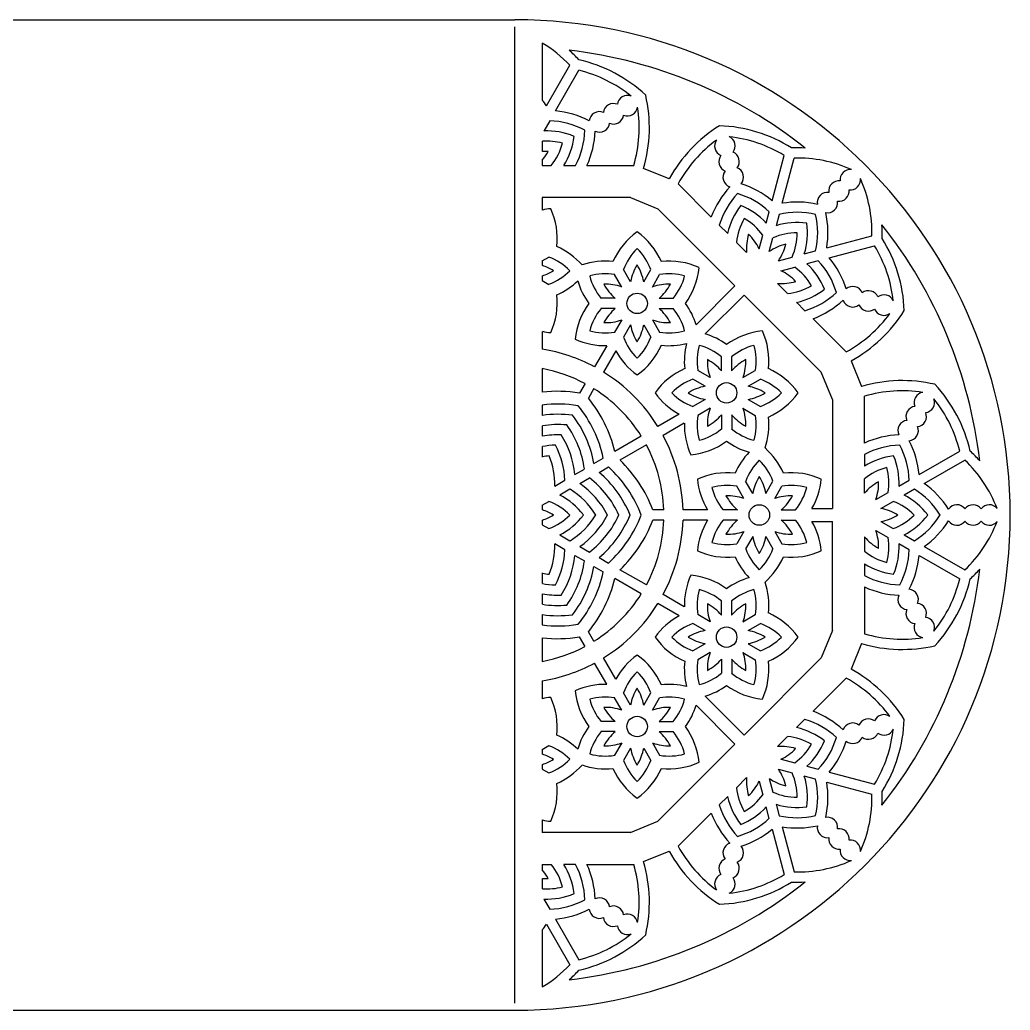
# Model space of a CAD drawing. Extents: x -96 to 194, y 205 to 350.
# Drawn here: x 49 to 194, y 204.6 to 349.6 of the extents above; entities that cross this region are included whole.
import ezdxf

# ---------------------------------------------------------------- set-up
doc = ezdxf.new("R2010")
doc.units = 0
doc.layers.get('0').update_dxf_attribs({"linetype": 'CONTINUOUS'})

msp = doc.modelspace()

# ---------------------------------------------------------------- linework, layer by layer
for p, q in [((-23.53, 349.61), (121.47, 349.61)), ((121.47, 205.65), (121.47, 348.58)), ((125.47, 346.21), (125.47, 337.83)), ((126.09, 337.03), (129.52, 342.97)), ((127.39, 336.28), (130.82, 342.22)), ((126.55, 334.83), (125.69, 333.33)), ((125.47, 331.82), (125.47, 330.32)), ((159.12, 323.13), (160.9, 329.76)), ((160.57, 322.75), (162.35, 329.37)), ((125.47, 329.07), (125.47, 328.28)), ((125.47, 328.28), (126.76, 328.28)), ((128.61, 328.28), (130.34, 328.28)), ((132.01, 328.28), (138.86, 328.28)), ((144.04, 326.31), (140.3, 327.86)), ((150.2, 320.74), (145.35, 325.59)), ((138.36, 323.6), (125.47, 323.6)), ((125.47, 323.6), (125.47, 321.75)), ((138.36, 323.6), (142.4, 321.92)), ((142.4, 321.92), (153.68, 310.64)), ((158.24, 319.85), (158.69, 321.52)), ((160.14, 321.13), (159.69, 319.46)), ((151.38, 319.56), (152.61, 318.34)), ((157.23, 316.06), (157.77, 318.07)), ((158.68, 315.67), (159.21, 317.68)), ((167.11, 316.21), (173.73, 317.99)), ((155.38, 315.56), (153.91, 317.03)), ((167.49, 314.77), (174.12, 316.54)), ((125.47, 314.32), (126.43, 314.88)), ((160.03, 314.32), (162.04, 314.85)), ((163.82, 315.33), (165.49, 315.78)), ((125.47, 314.32), (125.47, 313.62)), ((160.42, 312.87), (162.43, 313.41)), ((165.88, 314.33), (164.21, 313.88)), ((125.47, 312.13), (125.47, 311.43)), ((137.1, 310.49), (136.06, 312.3)), ((138.4, 311.24), (137.36, 313.04)), ((140.31, 311.24), (141.35, 313.04)), ((141.61, 310.49), (142.65, 312.3)), ((125.47, 311.43), (126.43, 310.88)), ((148, 304.96), (153.68, 310.64)), ((159.92, 311.02), (161.39, 309.55)), ((149.32, 303.64), (155, 309.32)), ((166.28, 298.04), (155, 309.32)), ((136.14, 308.84), (134.06, 308.84)), ((142.57, 308.84), (144.65, 308.84)), ((162.7, 308.25), (163.92, 307.02)), ((136.14, 307.34), (134.06, 307.34)), ((142.57, 307.34), (144.65, 307.34)), ((137.1, 305.68), (136.06, 303.88)), ((138.4, 304.93), (137.36, 303.13)), ((140.31, 304.93), (141.35, 303.13)), ((141.61, 305.68), (142.65, 303.88)), ((165.1, 305.84), (169.95, 300.99)), ((125.47, 304), (125.47, 301.39)), ((134.92, 301.9), (133.12, 298.79)), ((136.21, 301.15), (134.42, 298.04)), ((151.7, 298.21), (151.7, 300.29)), ((153.2, 298.21), (153.2, 300.29)), ((170.67, 299.68), (172.22, 295.94)), ((125.47, 298.54), (125.47, 295.09)), ((150.04, 297.25), (148.24, 298.29)), ((154.85, 297.25), (156.65, 298.29)), ((167.96, 294), (166.28, 298.04)), ((131.72, 296.35), (130.91, 294.96)), ((149.29, 295.95), (147.49, 296.99)), ((155.6, 295.95), (157.4, 296.99)), ((133.01, 295.61), (132.21, 294.21)), ((172.64, 287.65), (172.64, 294.5)), ((125.47, 293.2), (125.47, 291.69)), ((149.29, 294.04), (147.49, 293)), ((155.6, 294.04), (157.4, 293)), ((167.96, 294), (167.96, 278.05)), ((145.51, 291.86), (142.4, 290.06)), ((150.04, 292.74), (148.24, 291.7)), ((151.7, 291.78), (151.7, 289.7)), ((153.2, 291.78), (153.2, 289.7)), ((154.85, 292.74), (156.65, 291.7)), ((125.47, 290.17), (125.47, 288.66)), ((146.26, 290.56), (143.15, 288.76)), ((139.96, 288.65), (136.09, 286.42)), ((125.47, 287.13), (125.47, 285.6)), ((140.71, 287.36), (136.84, 285.12)), ((172.64, 285.98), (172.64, 284.25)), ((180.64, 283.03), (186.58, 286.46)), ((133.02, 284.65), (134.39, 285.44)), ((181.39, 281.73), (187.33, 285.16)), ((130.22, 283.03), (131.63, 283.84)), ((133.77, 283.35), (135.14, 284.14)), ((127.28, 281.33), (128.78, 282.19)), ((130.97, 281.73), (132.38, 282.55)), ((154.98, 279.52), (153.94, 281.32)), ((156.28, 280.27), (155.24, 282.07)), ((158.2, 280.27), (159.24, 282.07)), ((159.49, 279.52), (160.53, 281.32)), ((172.64, 280.32), (172.64, 282.4)), ((177.69, 281.33), (179.19, 282.19)), ((129.52, 280.9), (128.02, 280.03)), ((174.29, 279.37), (176.1, 280.41)), ((179.94, 280.9), (178.44, 280.03)), ((125.47, 278.56), (126.43, 279.11)), ((125.47, 278.56), (125.47, 277.86)), ((175.04, 278.07), (176.85, 279.11)), ((143.26, 277.86), (141.65, 277.86)), ((149.66, 277.86), (146.07, 277.86)), ((154.03, 277.86), (151.95, 277.86)), ((160.45, 277.86), (162.53, 277.86)), ((164.93, 278.05), (167.96, 278.05)), ((125.47, 276.36), (125.47, 275.67)), ((125.47, 275.67), (126.43, 275.11)), ((143.26, 276.36), (141.65, 276.36)), ((149.66, 276.36), (146.07, 276.36)), ((154.03, 276.36), (151.95, 276.36)), ((160.45, 276.36), (162.53, 276.36)), ((164.93, 276.17), (167.96, 276.17)), ((167.96, 260.22), (167.96, 276.17)), ((175.04, 276.15), (176.85, 275.11)), ((128.02, 274.19), (129.52, 273.33)), ((154.98, 274.7), (153.94, 272.9)), ((159.49, 274.7), (160.53, 272.9)), ((174.29, 274.86), (176.1, 273.82)), ((178.44, 274.19), (179.94, 273.33)), ((128.78, 272.03), (127.28, 272.89)), ((156.28, 273.95), (155.24, 272.15)), ((158.2, 273.95), (159.24, 272.15)), ((172.64, 273.9), (172.64, 271.82)), ((179.19, 272.03), (177.69, 272.89)), ((130.22, 271.19), (131.63, 270.38)), ((130.97, 272.49), (132.38, 271.68)), ((180.64, 271.19), (186.58, 267.77)), ((181.39, 272.49), (187.33, 269.06)), ((133.77, 270.87), (135.14, 270.08)), ((172.64, 269.98), (172.64, 268.24)), ((125.47, 268.62), (125.47, 267.09)), ((133.02, 269.58), (134.39, 268.78)), ((140.71, 266.87), (136.84, 269.1)), ((139.96, 265.57), (136.09, 267.8)), ((125.47, 265.57), (125.47, 264.05)), ((146.26, 263.66), (143.15, 265.46)), ((172.64, 266.57), (172.64, 259.72)), ((145.51, 262.37), (142.4, 264.16)), ((151.7, 262.44), (151.7, 264.52)), ((153.2, 262.44), (153.2, 264.52)), ((125.47, 262.53), (125.47, 261.02)), ((150.04, 261.48), (148.24, 262.52)), ((154.85, 261.48), (156.65, 262.52)), ((149.29, 260.18), (147.49, 261.22)), ((155.6, 260.18), (157.4, 261.22)), ((133.01, 258.62), (132.21, 260.01)), ((167.96, 260.22), (166.28, 256.18)), ((125.47, 259.14), (125.47, 255.68)), ((131.72, 257.87), (130.91, 259.26)), ((149.29, 258.27), (147.49, 257.23)), ((155.6, 258.27), (157.4, 257.23)), ((172.22, 258.28), (170.67, 254.54)), ((150.04, 256.97), (148.24, 255.93)), ((154.85, 256.97), (156.65, 255.93)), ((134.92, 252.32), (133.12, 255.43)), ((136.21, 253.07), (134.42, 256.18)), ((151.7, 256.02), (151.7, 253.93)), ((153.2, 256.02), (153.2, 253.93)), ((166.28, 256.18), (155, 244.9)), ((125.47, 252.83), (125.47, 250.22)), ((165.1, 248.38), (169.95, 253.23)), ((138.4, 249.29), (137.36, 251.09)), ((140.31, 249.29), (141.35, 251.09)), ((137.1, 248.54), (136.06, 250.34)), ((141.61, 248.54), (142.65, 250.34)), ((149.32, 250.58), (155, 244.9)), ((148, 249.26), (153.68, 243.58)), ((136.14, 246.88), (134.06, 246.88)), ((142.57, 246.88), (144.65, 246.88)), ((163.92, 247.2), (162.7, 245.98)), ((136.14, 245.39), (134.06, 245.39)), ((142.57, 245.39), (144.65, 245.39)), ((137.1, 243.73), (136.06, 241.93)), ((141.61, 243.73), (142.65, 241.93)), ((159.92, 243.2), (161.39, 244.67)), ((125.47, 242.79), (126.43, 243.34)), ((125.47, 242.79), (125.47, 242.09)), ((138.4, 242.98), (137.36, 241.18)), ((140.31, 242.98), (141.35, 241.18)), ((142.4, 232.3), (153.68, 243.58)), ((160.42, 241.35), (162.43, 240.81)), ((125.47, 240.6), (125.47, 239.9)), ((125.47, 239.9), (126.43, 239.35)), ((160.03, 239.91), (162.04, 239.37)), ((164.21, 240.34), (165.88, 239.89)), ((167.49, 239.46), (174.12, 237.68)), ((155.38, 238.66), (153.91, 237.19)), ((157.23, 238.16), (157.77, 236.15)), ((158.68, 238.55), (159.21, 236.54)), ((165.49, 238.44), (163.82, 238.89)), ((167.11, 238.01), (173.73, 236.24)), ((152.61, 235.89), (151.38, 234.66)), ((150.2, 233.48), (145.35, 228.63)), ((158.69, 232.7), (158.24, 234.37)), ((159.69, 234.76), (160.14, 233.09)), ((125.47, 232.47), (125.47, 230.63)), ((138.36, 230.63), (142.4, 232.3)), ((138.36, 230.63), (125.47, 230.63)), ((159.12, 231.09), (160.9, 224.47)), ((160.57, 231.48), (162.35, 224.85)), ((140.3, 226.36), (144.04, 227.91)), ((125.47, 225.94), (126.76, 225.94)), ((125.47, 225.94), (125.47, 225.16)), ((130.34, 225.94), (128.61, 225.94)), ((132.01, 225.94), (138.86, 225.94)), ((125.47, 223.91), (125.47, 222.4)), ((125.69, 220.89), (126.55, 219.39)), ((127.39, 217.94), (130.82, 212)), ((125.47, 216.39), (125.47, 208.01)), ((126.09, 217.19), (129.52, 211.26)), ((-23.53, 204.61), (121.47, 204.61))]:
    msp.add_line(p, q)
for centre in [(139.35, 308.09), (152.45, 294.99), (157.24, 277.11), (152.45, 259.23), (139.35, 246.14)]:
    msp.add_circle(centre, 1.5)
for centre, radius, start, end in [((121.47, 277.11), 72.5, 270, 90), ((115.28, 329.34), 19.7, 43.7356, 58.863), ((115.28, 329.34), 21.2, 42.8059, 48.1975), ((121.47, 277.11), 68.5, 51.6594, 83.3406), ((126.14, 323.08), 21.2, 46.9706, 77.1941), ((126.14, 323.08), 19.7, 51.245, 76.2644), ((137.94, 337.04), 1.5, 69.4259, 172.3121), ((119.95, 333.8), 21.2, 343.7356, 13.0294), ((115.28, 329.34), 13.26, 35.4112, 39.8038), ((135.89, 335.85), 1.5, 67.6879, 172.3121), ((137.94, 337.04), 1.5, 247.6879, 350.5741), ((119.95, 333.8), 19.7, 343.7356, 8.755), ((126.14, 323.08), 13.26, 62.0857, 84.5888), ((133.84, 334.67), 1.5, 67.6879, 175.1369), ((135.89, 335.85), 1.5, 247.6879, 352.3121), ((126.14, 323.08), 11.76, 61.7382, 87.9752), ((133.84, 334.67), 1.5, 244.8631, 352.3121), ((162.63, 316.12), 21.2, 121.9706, 151.2644), ((150.67, 312.91), 21.2, 57.8059, 88.0294), ((126.14, 323.08), 10.27, 67.0706, 92.5163), ((119.95, 333.8), 10.27, 327.4837, 352.9294), ((119.95, 333.8), 11.76, 332.0248, 358.2618), ((119.95, 333.8), 13.26, 335.4112, 357.9143), ((150.67, 312.91), 19.7, 58.7356, 83.755), ((152.2, 331.14), 1.5, 322.6879, 65.5741), ((126.14, 323.08), 8.77, 74.8933, 94.3628), ((119.95, 333.8), 8.77, 320.9957, 345.1067), ((162.63, 316.12), 19.7, 126.245, 151.2644), ((152.2, 331.14), 1.5, 144.4259, 247.3121), ((162.78, 309.67), 21.2, 86.8025, 92.1941), ((126.14, 323.08), 7.27, 88.3448, 95.2641), ((119.95, 333.8), 7.27, 319.4179, 331.6552), ((152.81, 328.85), 1.5, 142.6879, 247.3121), ((152.81, 328.85), 1.5, 322.6879, 67.3121), ((162.78, 309.67), 19.7, 66.245, 91.2644), ((153.42, 326.56), 1.5, 319.8631, 67.3121), ((170.57, 326.21), 1.5, 84.4259, 187.3121), ((153.42, 326.56), 1.5, 142.6879, 250.1369), ((170.57, 326.21), 1.5, 262.6879, 5.5741), ((154.03, 318.42), 19.7, 358.7356, 23.755), ((162.63, 316.12), 13.26, 137.0857, 159.5888), ((150.67, 312.91), 13.26, 50.4112, 72.9143), ((168.9, 324.54), 1.5, 82.6879, 187.3121), ((162.63, 316.12), 11.76, 136.7382, 162.9752), ((150.67, 312.91), 11.76, 47.0248, 73.2618), ((167.22, 322.86), 1.5, 82.6879, 190.1369), ((168.9, 324.54), 1.5, 262.6879, 7.3121), ((127.74, 311.36), 10.64, 95.562, 102.3029), ((117.02, 317.55), 10.64, 353.913, 24.438), ((162.63, 316.12), 10.27, 142.0706, 167.5163), ((150.67, 312.91), 10.27, 42.4837, 67.9294), ((162.78, 309.67), 13.26, 77.0857, 99.5888), ((167.22, 322.86), 1.5, 259.8631, 7.3121), ((162.63, 316.12), 8.77, 149.8933, 174.0043), ((150.67, 312.91), 8.77, 35.9957, 60.1067), ((162.78, 309.67), 11.76, 76.7382, 102.9752), ((154.03, 318.42), 11.76, 347.0248, 13.2618), ((154.03, 318.42), 13.26, 350.4112, 12.9143), ((162.78, 309.67), 10.27, 82.0706, 107.5163), ((154.03, 318.42), 10.27, 342.4837, 7.9294), ((154.03, 318.42), 21.2, 357.8059, 3.1975), ((121.47, 277.11), 68.5, 6.6594, 38.3406), ((145.54, 309.9), 10.64, 125.562, 156.087), ((133.17, 309.9), 10.64, 23.913, 54.438), ((162.63, 316.12), 7.27, 163.3448, 184.382), ((150.67, 312.91), 7.27, 25.618, 46.6552), ((162.78, 309.67), 8.77, 89.8933, 114.0043), ((154.03, 318.42), 8.77, 335.9957, 0.1067), ((157.27, 306.31), 21.2, 1.9706, 32.1941), ((123.29, 306.69), 10.64, 41.3146, 66.087), ((145.54, 309.9), 8.77, 134.8933, 159.0043), ((133.17, 309.9), 8.77, 20.9957, 45.1067), ((162.78, 309.67), 7.27, 103.3448, 124.382), ((154.03, 318.42), 7.27, 325.618, 346.6552), ((157.27, 306.31), 19.7, 6.245, 31.2644), ((123.29, 306.69), 8.77, 44.8933, 69.0043), ((157.27, 306.31), 13.26, 17.0857, 39.5888), ((123.29, 306.69), 7.27, 58.3448, 72.5188), ((134.69, 303.64), 10.64, 83.913, 108.6854), ((145.54, 309.9), 7.27, 148.3448, 169.382), ((133.17, 309.9), 7.27, 10.618, 31.6552), ((144.02, 303.64), 10.64, 65.562, 96.087), ((137.83, 314.35), 10.64, 323.913, 354.438), ((157.27, 306.31), 8.77, 29.8933, 54.0043), ((157.27, 306.31), 10.27, 22.0706, 47.5163), ((157.27, 306.31), 11.76, 16.7382, 42.9752), ((123.29, 319.07), 7.27, 287.4812, 301.6552), ((123.29, 319.07), 8.77, 290.9957, 315.1067), ((134.69, 303.64), 8.77, 80.9957, 105.1067), ((140.88, 314.35), 8.77, 194.8933, 219.0043), ((144.02, 303.64), 8.77, 74.8933, 99.0043), ((137.83, 314.35), 8.77, 320.9957, 345.1067), ((157.27, 306.31), 7.27, 43.3448, 64.382), ((123.29, 319.07), 10.64, 293.913, 313.8352), ((140.88, 314.35), 10.64, 196.1648, 216.087), ((134.69, 303.64), 7.27, 70.618, 91.6552), ((140.88, 314.35), 7.27, 208.3448, 229.382), ((144.02, 303.64), 7.27, 88.3448, 109.382), ((137.83, 314.35), 7.27, 310.618, 331.6552), ((160.48, 318.27), 7.27, 265.618, 286.6552), ((160.48, 318.27), 8.77, 275.9957, 300.1067), ((170.92, 309.06), 1.5, 22.6879, 130.1369), ((117.02, 308.21), 10.64, 335.562, 6.087), ((160.48, 318.27), 10.27, 282.4837, 307.9294), ((160.48, 318.27), 11.76, 287.0248, 313.2618), ((173.21, 308.45), 1.5, 22.6879, 127.3121), ((175.5, 307.84), 1.5, 24.4259, 127.3121), ((140.88, 301.82), 10.64, 143.913, 174.438), ((137.83, 301.82), 10.64, 17.1835, 36.087), ((160.48, 318.27), 13.26, 290.4112, 312.9143), ((170.92, 309.06), 1.5, 199.8631, 307.3121), ((173.21, 308.45), 1.5, 202.6879, 307.3121), ((140.88, 301.82), 8.77, 140.9957, 165.1067), ((140.88, 301.82), 7.27, 130.618, 151.6552), ((137.83, 301.82), 7.27, 28.3448, 49.382), ((137.83, 301.82), 8.77, 14.8933, 39.0043), ((160.48, 318.27), 19.7, 298.7356, 323.755), ((160.48, 318.27), 21.2, 298.7356, 328.0294), ((175.5, 307.84), 1.5, 202.6879, 305.5741), ((134.69, 312.54), 7.27, 268.3448, 289.382), ((145.54, 306.27), 7.27, 190.618, 211.6552), ((133.17, 306.27), 7.27, 328.3448, 349.382), ((144.02, 312.54), 7.27, 250.618, 271.6552), ((127.74, 314.4), 10.64, 257.6971, 264.438), ((134.69, 312.54), 8.77, 254.8933, 279.0043), ((145.54, 306.27), 8.77, 200.9957, 225.1067), ((133.17, 306.27), 8.77, 314.8933, 339.0043), ((144.02, 312.54), 8.77, 260.9957, 285.1067), ((146.18, 293.47), 10.64, 53.913, 72.8165), ((158.71, 293.47), 10.64, 95.562, 126.087), ((148, 299.66), 10.64, 353.913, 24.438), ((134.69, 312.54), 10.64, 245.562, 271.2397), ((133.17, 306.27), 10.64, 305.562, 336.087), ((144.02, 312.54), 10.64, 263.913, 283.8352), ((156.9, 299.66), 10.64, 166.1648, 186.087), ((156.9, 299.66), 8.77, 164.8933, 189.0043), ((146.18, 293.47), 8.77, 50.9957, 75.1067), ((158.71, 293.47), 8.77, 104.8933, 129.0043), ((148, 299.66), 8.77, 350.9957, 15.1067), ((121.47, 277.11), 24.61, 61.7441, 80.6457), ((145.54, 306.27), 10.64, 208.7603, 234.438), ((156.9, 299.66), 7.27, 178.3448, 199.382), ((146.18, 293.47), 7.27, 40.618, 61.6552), ((158.71, 293.47), 7.27, 118.3448, 139.382), ((148, 299.66), 7.27, 340.618, 1.6552), ((121.47, 277.11), 21.8, 61.9689, 79.4275), ((121.47, 277.11), 24.61, 31.7441, 58.2559), ((150.63, 288.81), 10.64, 113.913, 144.438), ((154.26, 288.81), 10.64, 35.562, 66.087), ((150.63, 288.81), 8.77, 110.9957, 135.1067), ((150.63, 288.81), 7.27, 100.618, 121.6552), ((154.26, 288.81), 7.27, 58.3448, 79.382), ((154.26, 288.81), 8.77, 44.8933, 69.0043), ((178.16, 275.59), 21.2, 76.9706, 106.2644), ((167.44, 281.78), 21.2, 12.8059, 43.0294), ((127.74, 275.59), 19.63, 80.6972, 96.633), ((121.47, 277.11), 21.8, 31.9689, 58.0311), ((150.63, 301.18), 10.64, 215.562, 241.2397), ((150.63, 301.18), 8.77, 224.8933, 249.0043), ((150.63, 301.18), 7.27, 238.3448, 259.382), ((154.26, 301.18), 7.27, 280.618, 301.6552), ((154.26, 301.18), 8.77, 290.9957, 315.1067), ((154.26, 301.18), 10.64, 293.913, 324.438), ((178.16, 275.59), 19.7, 81.245, 106.2644), ((181.4, 293.59), 1.5, 99.4259, 202.3121), ((127.74, 275.59), 17.76, 80.3967, 97.3361), ((117.02, 281.78), 17.76, 11.8933, 39.6033), ((117.02, 281.78), 19.63, 13.6718, 39.3028), ((180.21, 291.53), 1.5, 97.6879, 202.3121), ((181.4, 293.59), 1.5, 277.6879, 20.5741), ((167.44, 281.78), 19.7, 13.7356, 38.755), ((127.74, 275.59), 16.26, 82.3728, 98.0163), ((117.02, 281.78), 16.26, 10.1583, 37.6272), ((156.9, 290.33), 8.77, 170.9957, 195.1067), ((156.9, 290.33), 7.27, 160.618, 181.6552), ((146.18, 296.52), 7.27, 298.3448, 319.382), ((158.71, 296.52), 7.27, 220.618, 241.6552), ((148, 290.33), 7.27, 358.3448, 19.382), ((148, 290.33), 8.77, 344.8933, 9.0043), ((148, 290.33), 10.64, 341.3146, 6.087), ((180.21, 291.53), 1.5, 277.6879, 22.3121), ((127.74, 275.59), 14.76, 84.788, 98.8361), ((117.02, 281.78), 14.76, 8.0454, 35.212), ((156.9, 290.33), 10.64, 178.7603, 204.438), ((179.03, 289.48), 1.5, 97.6879, 205.1369), ((179.03, 289.48), 1.5, 274.8631, 22.3121), ((127.74, 275.59), 13.26, 87.8151, 99.8436), ((117.02, 281.78), 13.26, 5.4112, 32.1849), ((121.47, 277.11), 24.61, 1.7441, 28.2559), ((146.18, 296.52), 8.77, 284.8933, 309.0043), ((158.71, 296.52), 8.77, 230.9957, 255.1067), ((178.16, 275.59), 13.26, 92.0857, 114.5888), ((127.74, 275.59), 11.76, 91.7382, 101.1122), ((117.02, 281.78), 11.76, 2.0248, 28.2618), ((121.47, 277.11), 21.8, 1.9689, 28.0311), ((146.18, 296.52), 10.64, 275.562, 306.087), ((158.71, 296.52), 10.64, 233.913, 253.8352), ((178.16, 275.59), 11.76, 91.7382, 117.9752), ((167.44, 281.78), 11.76, 2.0248, 28.2618), ((167.44, 281.78), 13.26, 5.4112, 27.9143), ((127.74, 275.59), 10.27, 97.0706, 102.7592), ((117.02, 281.78), 10.27, 357.4837, 22.9294), ((163.43, 278.93), 10.64, 136.1648, 156.087), ((151.05, 278.93), 10.64, 23.913, 48.6854), ((178.16, 275.59), 10.27, 97.0706, 122.5163), ((167.44, 281.78), 10.27, 357.4837, 22.9294), ((173.7, 270.92), 21.2, 41.8025, 47.1941), ((123.29, 270.92), 19.63, 20.6972, 46.3282), ((163.43, 278.93), 8.77, 134.8933, 159.0043), ((151.05, 278.93), 8.77, 20.9957, 45.1067), ((173.7, 270.92), 19.7, 21.245, 46.2644), ((123.29, 270.92), 16.26, 22.3728, 49.8417), ((123.29, 270.92), 17.76, 20.3967, 48.1067), ((152.57, 272.66), 10.64, 83.913, 114.438), ((161.91, 272.66), 10.64, 65.562, 96.087), ((178.16, 275.59), 8.77, 104.8933, 129.0043), ((167.44, 281.78), 8.77, 350.9957, 15.1067), ((123.29, 270.92), 13.26, 27.8151, 54.5888), ((123.29, 270.92), 14.76, 24.788, 51.9546), ((158.76, 283.38), 10.64, 185.562, 211.2397), ((152.57, 272.66), 8.77, 80.9957, 105.1067), ((163.43, 278.93), 7.27, 148.3448, 169.382), ((151.05, 278.93), 7.27, 10.618, 31.6552), ((161.91, 272.66), 8.77, 74.8933, 99.0043), ((155.72, 283.38), 10.64, 329.9324, 354.438), ((178.16, 275.59), 7.27, 118.3448, 139.382), ((167.44, 281.78), 7.27, 340.618, 1.6552), ((173.7, 270.92), 13.26, 32.0857, 54.5888), ((123.29, 270.92), 10.27, 37.0706, 62.5163), ((123.29, 270.92), 11.76, 31.7382, 57.9752), ((158.76, 283.38), 8.77, 194.8933, 219.0043), ((158.76, 283.38), 7.27, 208.3448, 229.382), ((152.57, 272.66), 7.27, 70.618, 91.6552), ((161.91, 272.66), 7.27, 88.3448, 109.382), ((155.72, 283.38), 7.27, 310.618, 331.6552), ((155.72, 283.38), 8.77, 320.9957, 345.1067), ((173.7, 270.92), 10.27, 37.0706, 62.5163), ((173.7, 270.92), 11.76, 31.7382, 57.9752), ((123.29, 270.92), 8.77, 44.8933, 69.0043), ((173.7, 270.92), 8.77, 44.8933, 69.0043), ((186.17, 277.11), 1.5, 37.6879, 145.1369), ((188.54, 277.11), 1.5, 37.6879, 142.3121), ((190.91, 277.11), 1.5, 39.4259, 142.3121), ((123.29, 270.92), 7.27, 58.3448, 72.5188), ((123.29, 283.3), 7.27, 287.4812, 301.6552), ((123.29, 283.3), 8.77, 290.9957, 315.1067), ((123.29, 283.3), 10.27, 297.4837, 322.9294), ((123.29, 283.3), 11.76, 302.0248, 328.2618), ((123.29, 283.3), 13.26, 305.4112, 332.1849), ((123.29, 283.3), 14.76, 308.0454, 335.212), ((123.29, 283.3), 16.26, 310.1583, 337.6272), ((123.29, 283.3), 17.76, 311.8933, 339.6033), ((173.7, 270.92), 7.27, 58.3448, 79.382), ((173.7, 283.3), 7.27, 280.618, 301.6552), ((173.7, 283.3), 8.77, 290.9957, 315.1067), ((173.7, 283.3), 10.27, 297.4837, 322.9294), ((173.7, 283.3), 11.76, 302.0248, 328.2618), ((123.29, 283.3), 19.63, 313.6718, 339.3028), ((121.47, 277.11), 21.8, 331.9689, 358.0311), ((121.47, 277.11), 24.61, 331.7441, 358.2559), ((158.76, 270.84), 10.64, 148.7603, 174.438), ((158.76, 270.84), 8.77, 140.9957, 165.1067), ((158.76, 270.84), 7.27, 130.618, 151.6552), ((155.72, 270.84), 7.27, 28.3448, 49.382), ((155.72, 270.84), 8.77, 14.8933, 39.0043), ((155.72, 270.84), 10.64, 5.562, 30.0676), ((173.7, 283.3), 13.26, 305.4112, 327.9143), ((186.17, 277.11), 1.5, 214.8631, 322.3121), ((173.7, 283.3), 19.7, 313.7356, 338.755), ((188.54, 277.11), 1.5, 217.6879, 322.3121), ((190.91, 277.11), 1.5, 217.6879, 320.5741), ((152.57, 281.56), 7.27, 268.3448, 289.382), ((161.91, 281.56), 7.27, 250.618, 271.6552), ((167.44, 272.44), 7.27, 358.3448, 19.382), ((117.02, 272.44), 10.27, 337.0706, 2.5163), ((152.57, 281.56), 8.77, 254.8933, 279.0043), ((163.43, 275.29), 7.27, 190.618, 211.6552), ((151.05, 275.29), 7.27, 328.3448, 349.382), ((161.91, 281.56), 8.77, 260.9957, 285.1067), ((178.16, 278.63), 7.27, 220.618, 241.6552), ((167.44, 272.44), 8.77, 344.8933, 9.0043), ((167.44, 272.44), 10.27, 337.0706, 2.5163), ((117.02, 272.44), 11.76, 331.7382, 357.9752), ((117.02, 272.44), 13.26, 327.8151, 354.5888), ((152.57, 281.56), 10.64, 245.562, 276.087), ((163.43, 275.29), 8.77, 200.9957, 225.1067), ((151.05, 275.29), 8.77, 314.8933, 339.0043), ((161.91, 281.56), 10.64, 263.913, 294.438), ((178.16, 278.63), 8.77, 230.9957, 255.1067), ((167.44, 272.44), 11.76, 331.7382, 357.9752), ((167.44, 272.44), 13.26, 332.0857, 354.5888), ((117.02, 272.44), 14.76, 324.788, 351.9546), ((163.43, 275.29), 10.64, 203.913, 223.8352), ((151.05, 275.29), 10.64, 311.3146, 336.087), ((178.16, 278.63), 10.27, 237.4837, 262.9294), ((127.74, 278.63), 10.27, 257.2408, 262.9294), ((117.02, 272.44), 16.26, 322.3728, 349.8417), ((117.02, 272.44), 17.76, 320.3967, 348.1067), ((156.9, 263.89), 10.64, 155.562, 181.2397), ((146.18, 257.71), 10.64, 53.913, 84.438), ((121.47, 277.11), 68.5, 321.6594, 353.3406), ((173.7, 283.3), 21.2, 312.8059, 318.1975), ((127.74, 278.63), 11.76, 258.8878, 268.2618), ((117.02, 272.44), 19.63, 320.6972, 346.3282), ((158.71, 257.71), 10.64, 106.1648, 126.087), ((148, 263.89), 10.64, 353.913, 18.6854), ((178.16, 278.63), 11.76, 242.0248, 268.2618), ((167.44, 272.44), 19.7, 321.245, 346.2644), ((167.44, 272.44), 21.2, 316.9706, 347.1941), ((127.74, 278.63), 13.26, 260.1564, 272.1849), ((121.47, 277.11), 21.8, 301.9689, 328.0311), ((156.9, 263.89), 8.77, 164.8933, 189.0043), ((146.18, 257.71), 8.77, 50.9957, 75.1067), ((158.71, 257.71), 8.77, 104.8933, 129.0043), ((148, 263.89), 8.77, 350.9957, 15.1067), ((178.16, 278.63), 13.26, 245.4112, 267.9143), ((179.03, 264.74), 1.5, 154.8631, 262.3121), ((179.03, 264.74), 1.5, 337.6879, 85.1369), ((127.74, 278.63), 14.76, 261.1639, 275.212), ((121.47, 277.11), 24.61, 301.7441, 328.2559), ((156.9, 263.89), 7.27, 178.3448, 199.382), ((146.18, 257.71), 7.27, 40.618, 61.6552), ((158.71, 257.71), 7.27, 118.3448, 139.382), ((148, 263.89), 7.27, 340.618, 1.6552), ((180.21, 262.69), 1.5, 337.6879, 82.3121), ((127.74, 278.63), 16.26, 261.9837, 277.6272), ((154.26, 253.04), 10.64, 35.562, 66.087), ((180.21, 262.69), 1.5, 157.6879, 262.3121), ((127.74, 278.63), 17.76, 262.6639, 279.6033), ((150.63, 253.04), 10.64, 118.7603, 144.438), ((150.63, 253.04), 8.77, 110.9957, 135.1067), ((154.26, 253.04), 8.77, 44.8933, 69.0043), ((181.4, 260.64), 1.5, 157.6879, 260.5741), ((181.4, 260.64), 1.5, 339.4259, 82.3121), ((150.63, 253.04), 7.27, 100.618, 121.6552), ((154.26, 253.04), 7.27, 58.3448, 79.382), ((178.16, 278.63), 19.7, 253.7356, 278.755), ((127.74, 278.63), 19.63, 263.367, 279.3028), ((150.63, 265.42), 10.64, 215.562, 246.087), ((150.63, 265.42), 8.77, 224.8933, 249.0043), ((150.63, 265.42), 7.27, 238.3448, 259.382), ((154.26, 265.42), 7.27, 280.618, 301.6552), ((154.26, 265.42), 8.77, 290.9957, 315.1067), ((154.26, 265.42), 10.64, 293.913, 324.438), ((178.16, 278.63), 21.2, 253.7356, 283.0294), ((121.47, 277.11), 21.8, 280.5725, 298.0311), ((156.9, 254.56), 7.27, 160.618, 181.6552), ((148, 254.56), 7.27, 358.3448, 19.382), ((121.47, 277.11), 24.61, 279.3543, 298.2559), ((145.54, 247.95), 10.64, 125.562, 151.2397), ((133.17, 247.95), 10.64, 23.913, 54.438), ((156.9, 254.56), 10.64, 173.913, 193.8352), ((156.9, 254.56), 8.77, 170.9957, 195.1067), ((146.18, 260.75), 7.27, 298.3448, 319.382), ((158.71, 260.75), 7.27, 220.618, 241.6552), ((148, 254.56), 8.77, 344.8933, 9.0043), ((148, 254.56), 10.64, 335.562, 6.087), ((145.54, 247.95), 8.77, 134.8933, 159.0043), ((133.17, 247.95), 8.77, 20.9957, 45.1067), ((146.18, 260.75), 8.77, 284.8933, 309.0043), ((158.71, 260.75), 8.77, 230.9957, 255.1067), ((160.48, 235.95), 21.2, 31.9706, 61.2644), ((134.69, 241.68), 10.64, 88.7603, 114.438), ((144.02, 241.68), 10.64, 76.1648, 96.087), ((160.48, 235.95), 19.7, 36.245, 61.2644), ((140.88, 252.4), 10.64, 185.562, 216.087), ((145.54, 247.95), 7.27, 148.3448, 169.382), ((133.17, 247.95), 7.27, 10.618, 31.6552), ((146.18, 260.75), 10.64, 287.1835, 306.087), ((158.71, 260.75), 10.64, 233.913, 264.438), ((127.74, 239.82), 10.64, 95.562, 102.3029), ((117.02, 246.01), 10.64, 353.913, 24.438), ((134.69, 241.68), 8.77, 80.9957, 105.1067), ((140.88, 252.4), 8.77, 194.8933, 219.0043), ((144.02, 241.68), 8.77, 74.8933, 99.0043), ((137.83, 252.4), 8.77, 320.9957, 345.1067), ((134.69, 241.68), 7.27, 70.618, 91.6552), ((140.88, 252.4), 7.27, 208.3448, 229.382), ((144.02, 241.68), 7.27, 88.3448, 109.382), ((137.83, 252.4), 7.27, 310.618, 331.6552), ((137.83, 252.4), 10.64, 323.913, 342.8165), ((160.48, 235.95), 13.26, 47.0857, 69.5888), ((160.48, 235.95), 11.76, 46.7382, 72.9752), ((170.92, 245.16), 1.5, 52.6879, 160.1369), ((173.21, 245.77), 1.5, 52.6879, 157.3121), ((175.5, 246.38), 1.5, 54.4259, 157.3121), ((157.27, 247.91), 21.2, 327.8059, 358.0294), ((140.88, 239.87), 10.64, 143.913, 163.8352), ((140.88, 239.87), 8.77, 140.9957, 165.1067), ((140.88, 239.87), 7.27, 130.618, 151.6552), ((137.83, 239.87), 7.27, 28.3448, 49.382), ((137.83, 239.87), 8.77, 14.8933, 39.0043), ((137.83, 239.87), 10.64, 5.562, 36.087), ((160.48, 235.95), 10.27, 52.0706, 77.5163), ((173.21, 245.77), 1.5, 232.6879, 337.3121), ((157.27, 247.91), 19.7, 328.7356, 353.755), ((175.5, 246.38), 1.5, 232.6879, 335.5741), ((123.29, 235.15), 10.64, 46.1648, 66.087), ((134.69, 250.59), 7.27, 268.3448, 289.382), ((144.02, 250.59), 7.27, 250.618, 271.6552), ((160.48, 235.95), 8.77, 59.8933, 84.0043), ((157.27, 247.91), 10.27, 312.4837, 337.9294), ((157.27, 247.91), 11.76, 317.0248, 343.2618), ((157.27, 247.91), 13.26, 320.4112, 342.9143), ((170.92, 245.16), 1.5, 229.8631, 337.3121), ((123.29, 235.15), 8.77, 44.8933, 69.0043), ((145.54, 244.32), 7.27, 190.618, 211.6552), ((133.17, 244.32), 7.27, 328.3448, 349.382), ((160.48, 235.95), 7.27, 73.3448, 94.382), ((157.27, 247.91), 7.27, 295.618, 316.6552), ((157.27, 247.91), 8.77, 305.9957, 330.1067), ((123.29, 235.15), 7.27, 58.3448, 72.5188), ((123.29, 247.53), 7.27, 287.4812, 301.6552), ((123.29, 247.53), 8.77, 290.9957, 315.1067), ((134.69, 250.59), 8.77, 254.8933, 279.0043), ((145.54, 244.32), 8.77, 200.9957, 225.1067), ((133.17, 244.32), 8.77, 314.8933, 339.0043), ((144.02, 250.59), 8.77, 260.9957, 285.1067), ((144.02, 250.59), 10.64, 263.913, 294.438), ((123.29, 247.53), 10.64, 293.913, 318.6854), ((134.69, 250.59), 10.64, 251.3146, 276.087), ((145.54, 244.32), 10.64, 203.913, 234.438), ((133.17, 244.32), 10.64, 305.562, 336.087), ((154.03, 235.8), 7.27, 13.3448, 34.382), ((154.03, 235.8), 8.77, 359.8933, 24.0043), ((117.02, 236.68), 10.64, 335.562, 6.087), ((162.63, 238.1), 7.27, 175.618, 196.6552), ((150.67, 241.31), 7.27, 313.3448, 334.382), ((162.78, 244.55), 7.27, 235.618, 256.6552), ((154.03, 235.8), 10.27, 352.0706, 17.5163), ((154.03, 235.8), 11.76, 346.7382, 12.9752), ((154.03, 235.8), 13.26, 347.0857, 9.5888), ((162.63, 238.1), 8.77, 185.9957, 210.1067), ((162.78, 244.55), 8.77, 245.9957, 270.1067), ((154.03, 235.8), 21.2, 356.8025, 2.1941), ((162.63, 238.1), 10.27, 192.4837, 217.9294), ((150.67, 241.31), 8.77, 299.8933, 324.0043), ((154.03, 235.8), 19.7, 336.245, 1.2644), ((162.63, 238.1), 13.26, 200.4112, 222.9143), ((162.63, 238.1), 11.76, 197.0248, 223.2618), ((150.67, 241.31), 10.27, 292.0706, 317.5163), ((162.78, 244.55), 10.27, 252.4837, 277.9294), ((127.74, 242.86), 10.64, 257.6971, 264.438), ((150.67, 241.31), 11.76, 286.7382, 312.9752), ((162.78, 244.55), 11.76, 257.0248, 283.2618), ((167.22, 231.36), 1.5, 352.6879, 100.1369), ((150.67, 241.31), 13.26, 287.0857, 309.5888), ((162.78, 244.55), 13.26, 260.4112, 282.9143), ((167.22, 231.36), 1.5, 169.8631, 277.3121), ((168.9, 229.69), 1.5, 352.6879, 97.3121), ((168.9, 229.69), 1.5, 172.6879, 277.3121), ((170.57, 228.01), 1.5, 354.4259, 97.3121), ((162.63, 238.1), 21.2, 208.7356, 238.0294), ((162.63, 238.1), 19.7, 208.7356, 233.755), ((153.42, 227.67), 1.5, 109.8631, 217.3121), ((153.42, 227.67), 1.5, 292.6879, 40.1369), ((170.57, 228.01), 1.5, 172.6879, 275.5741), ((119.95, 220.43), 21.2, 346.9706, 16.2644), ((152.81, 225.38), 1.5, 112.6879, 217.3121), ((152.81, 225.38), 1.5, 292.6879, 37.3121), ((162.78, 244.55), 19.7, 268.7356, 293.755), ((119.95, 220.43), 7.27, 28.3448, 40.5821), ((119.95, 220.43), 8.77, 14.8933, 39.0043), ((119.95, 220.43), 10.27, 7.0706, 32.5163), ((119.95, 220.43), 11.76, 1.7382, 27.9752), ((119.95, 220.43), 13.26, 2.0857, 24.5888), ((119.95, 220.43), 19.7, 351.245, 16.2644), ((126.14, 231.14), 7.27, 264.7359, 271.6552), ((121.47, 277.11), 68.5, 276.6594, 308.3406), ((152.2, 223.09), 1.5, 112.6879, 215.5741), ((150.67, 241.31), 21.2, 271.9706, 302.1941), ((150.67, 241.31), 19.7, 276.245, 301.2644), ((152.2, 223.09), 1.5, 294.4259, 37.3121), ((162.78, 244.55), 21.2, 267.8059, 273.1975), ((126.14, 231.14), 8.77, 265.6372, 285.1067), ((126.14, 231.14), 10.27, 267.4837, 292.9294), ((126.14, 231.14), 11.76, 272.0248, 298.2618), ((133.84, 219.55), 1.5, 7.6879, 115.1369), ((126.14, 231.14), 13.26, 275.4112, 297.9143), ((133.84, 219.55), 1.5, 184.8631, 292.3121), ((135.89, 218.37), 1.5, 7.6879, 112.3121), ((135.89, 218.37), 1.5, 187.6879, 292.3121), ((137.94, 217.18), 1.5, 9.4259, 112.3121), ((115.28, 224.88), 13.26, 320.1962, 324.5888), ((137.94, 217.18), 1.5, 187.6879, 290.5741), ((126.14, 231.14), 19.7, 283.7356, 308.755), ((126.14, 231.14), 21.2, 282.8059, 313.0294), ((115.28, 224.88), 19.7, 301.137, 316.2644), ((115.28, 224.88), 21.2, 311.8025, 317.1941)]:
    msp.add_arc(centre, radius, start, end)

doc.saveas('drawing.dxf')
